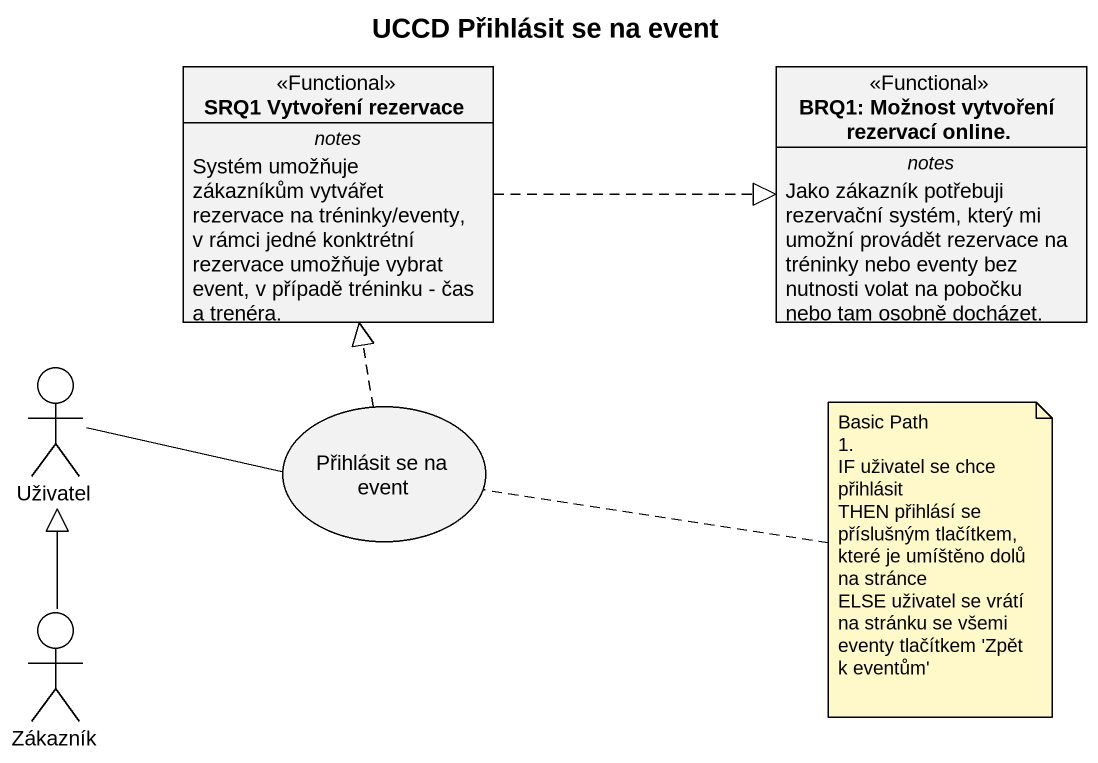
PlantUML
@startuml
title UCCD Přihlásit se na event
allowmixing
hide circle
hide empty members
class "SRQ1 Vytvoření rezervace" as SRQ1_Vytvoření_rezervace <<Functional>> {
  -- notes --
  Systém umožňuje zákazníkům vytvářet rezervace na tréninky/eventy, v rámci jedné konktrétní rezervace umožňuje vybrat event, v případě tréninku - čas a trenéra.
}
class "BRQ1: Možnost vytvoření rezervací online." as BRQ1_Možnost_vytvoření <<Functional>> {
  -- notes --
  Jako zákazník potřebuji rezervační systém, který mi umožní provádět rezervace na tréninky nebo eventy bez nutnosti volat na pobočku nebo tam osobně docházet.
}
actor Uživatel
usecase "Přihlásit se na event" as Přihlásit_se_na_event
actor Zákazník
SRQ1_Vytvoření_rezervace .right.|> BRQ1_Možnost_vytvoření
Uživatel -right- Přihlásit_se_na_event
Přihlásit_se_na_event .up.|> SRQ1_Vytvoření_rezervace
Zákazník -up-|> Uživatel
note right of Přihlásit_se_na_event
  Basic Path
  1.
  IF uživatel se chce přihlásit
  THEN přihlásí se příslušným tlačítkem, které je umíštěno dolů na stránce
  ELSE uživatel se vrátí na stránku se všemi eventy tlačítkem 'Zpět k eventům'
end note
@enduml
